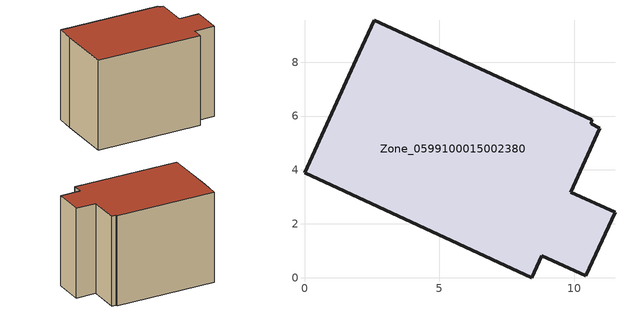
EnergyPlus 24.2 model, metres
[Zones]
Zone_0599100015002380
 floor ground (C_G): 10.67,5.86 10.63,5.71 10.96,5.54 9.88,3.18 11.52,2.43 10.43,0.07 8.8,0.81 8.43,0 0,3.9 1.92,8.11 2.6,9.55 z0.71
 wall outside (C_F): 1.92,8.11 0,3.9 8.43,0 8.8,0.81 10.43,0.07 11.52,2.43 9.88,3.18 10.96,5.54 10.63,5.71 10.67,5.86 2.6,9.55 1.92,8.11 z0.71:8.71
 roof outside (C_R): 10.63,5.71 10.67,5.86 2.6,9.55 1.92,8.11 0,3.9 8.43,0 8.8,0.81 10.43,0.07 11.52,2.43 9.88,3.18 10.96,5.54 z8.71
[BUILDING]
Pand.0599100015002380: North Axis=0; Terrain=City; Loads Convergence Tolerance Value=0.04; Temperature Convergence Tolerance Value=0.4; Solar Distribution=FullExterior; Maximum Number of Warmup Days=25; Minimum Number of Warmup Days=1
[Site:Location]
Rotterdam.The.Hague.AP_ZH_NLD Design_Conditions: Latitude=51.96; Longitude=4.45; Time Zone=1; Elevation=-4.5
[SITE:GROUNDTEMPERATURE:BUILDINGSURFACE]
18, 18, 18, 18, 18, 18, 18, 18, 18, 18, 18, 18
[MATERIAL] Thermal Absorptance=0.9; Solar Absorptance=0.7; Visible Absorptance=0.7
Name | Roughness | Thickness | Conductivity | Density | Specific Heat
G.TC.1965-1974 | MediumSmooth | 0.15 | 0.882353 | 540 | 1210
F.TC.1965-1974 | Rough | 0.3 | 0.697674 | 1920 | 840
R.TC.1965-1974 | MediumRough | 0.2 | 0.232558 | 1500 | 1000
[CONSTRUCTION]
C_G: G.TC.1965-1974
C_F: F.TC.1965-1974
C_R: R.TC.1965-1974
[ZONE]
Zone_0599100015002380: Type=1; Multiplier=1; Ceiling Height=Autocalculate; Volume=Autocalculate; Floor Area=autocalculate; Part of Total Floor Area=Yes
[ZONEINFILTRATION:DESIGNFLOWRATE]
Infil_Zone_0599100015002380: Zone or ZoneList or Space or SpaceList=Zone_0599100015002380; Schedule=AlwaysOn; Design Flow Rate Calculation Method=Flow/Area; Flow Rate per Floor Area=0.003; Constant Term Coefficient=1; Temperature Term Coefficient=0; Velocity Term Coefficient=0; Velocity Squared Term Coefficient=0
[HVACTEMPLATE:ZONE:IDEALLOADSAIRSYSTEM]
Zone_0599100015002380: Maximum Heating Supply Air Temperature=50; Minimum Cooling Supply Air Temperature=13; Maximum Heating Supply Air Humidity Ratio=0.0156; Minimum Cooling Supply Air Humidity Ratio=0.0077; Heating Limit=NoLimit; Cooling Limit=NoLimit; Dehumidification Control Type=ConstantSensibleHeatRatio; Cooling Sensible Heat Ratio=0.7; Dehumidification Setpoint=60; Humidification Control Type=None; Humidification Setpoint=30; Outdoor Air Method=None; Outdoor Air Flow Rate per Person=0.00944; Outdoor Air Flow Rate per Zone Floor Area=0; Outdoor Air Flow Rate per Zone=0; Demand Controlled Ventilation Type=None; Outdoor Air Economizer Type=NoEconomizer; Heat Recovery Type=None; Sensible Heat Recovery Effectiveness=0.7; Latent Heat Recovery Effectiveness=0.65
[ZONECONTROL:THERMOSTAT]
ThermostatControl_Zone_0599100015002380: Zone or ZoneList=Zone_0599100015002380; Control Type Schedule=DualSetpointControlType; Control 1=Thermostat_Zone_0599100015002380; Temperature Difference Between Cutout And Setpoint=0
[THERMOSTATSETPOINT:DUALSETPOINT]
Thermostat_Zone_0599100015002380: Heating Setpoint Temperature Schedule=HeatingSetpoint_Zone_0599100015002380; Cooling Setpoint Temperature Schedule=CoolingSetpoint_Zone_0599100015002380
[SCHEDULE:COMPACT]
HeatingSetpoint_Zone_0599100015002380: Through: 12/31, For: AllDays, Until: 24:00, 21
CoolingSetpoint_Zone_0599100015002380: Through: 12/31, For: AllDays, Until: 24:00, 24
DualSetpointControlType: Through: 12/31, For: AllDays, Until: 24:00, 4
AlwaysOn: Through: 12/31, For: AllDays, Until: 24:00, 1
